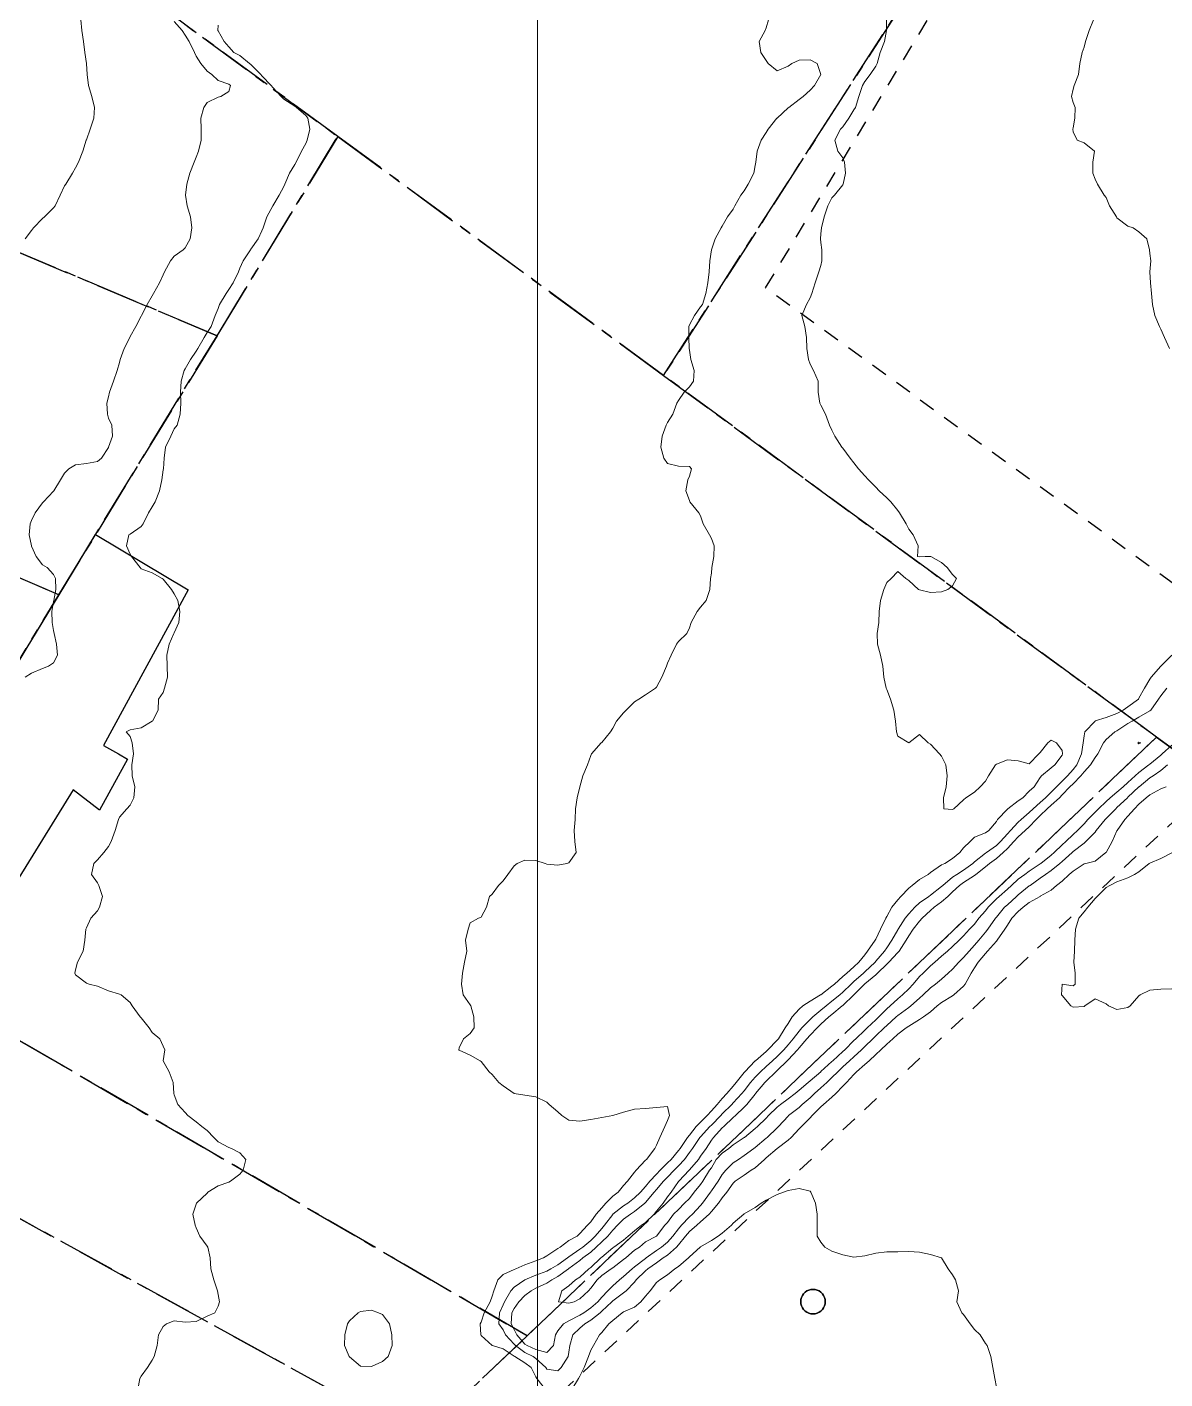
# Model space of a CAD drawing. Header units: centimetres. Extents: x 0 to 642158, y -847 to 649707.
# Drawn here: x 615843.5 to 615895.4, y 620097.7 to 620159.4 of the extents above; entities that cross this region are included whole.
import ezdxf

# ---------------------------------------------------------------- set-up
doc = ezdxf.new("R2010")
doc.units = ezdxf.units.CM
doc.header["$MEASUREMENT"] = 0
doc.linetypes.add('CENTERX2', pattern=[4, 2.5, -0.5, 0.5, -0.5])
doc.linetypes.add('JIS_02_0.7', pattern=[1.35, 0.75, -0.6])
for name, color, linetype, lineweight in [('MEV_grille', 254, 'Continuous', 9), ('WAL_parcellaire agricole', 7, 'JIS_02_0.7', 25), ('WAL_topographie 0.5', 253, 'Continuous', 20)]:
    doc.layers.add(name, color=color, linetype=linetype, lineweight=lineweight)
doc.layers.add('SPW_batiments', color=7, linetype='Continuous')
doc.layers.add('SPW_parcellaire cadastral', color=7, linetype='CENTERX2', lineweight=25, true_color=0xff0542)

# ---------------------------------------------------------------- blocks, each defined once
blk = doc.blocks.new('*U112')
at = {"layer": 'MEV_grille', "transparency": 33554687}
blk.add_lwpolyline([(0, 1825.476), (0, -1825.476)], dxfattribs=at)
blk = doc.blocks.new('*U113')
at = {"layer": 'MEV_grille', "color": 0, "linetype": 'ByBlock', "lineweight": -2, "transparency": 16777216}
blk.add_blockref('*U112', (500, 0), dxfattribs=at)

msp = doc.modelspace()

# ---------------------------------------------------------------- linework, layer by layer
at = {"layer": 'SPW_batiments'}
msp.add_lwpolyline([(615850.889, 620133.733), (615847.023, 620126.633), (615847.706, 620126.25), (615848.123, 620126.016), (615846.84, 620123.683), (615845.64, 620124.615), (615842.523, 620119.565), (615838.323, 620122.365), (615837.856, 620121.681), (615828.29, 620127.446), (615832.522, 620134.497), (615842.205, 620128.915), (615846.654, 620136.265), (615850.889, 620133.733)], dxfattribs=at)
at = {"layer": 'SPW_parcellaire cadastral'}
for points in [[(615891.917, 620173.613), (615895.065, 620178.511), (615907.563, 620197.954), (615915.913, 620210.944), (615922.479, 620221.159), (615926.892, 620228.023), (615935.274, 620241.065), (615943.12, 620253.27), (615952.038, 620267.144), (615960.558, 620280.975), (615961.505, 620282.512), (615982.334, 620272.36), (615981.524, 620270.44), (615983.554, 620269.58), (615984.324, 620271.39), (616031.659, 620248.331), (615953.145, 620127.255), (615929.465, 620143.854), (615915.182, 620112.256), (615895.058, 620127.02), (615872.572, 620143.518), (615891.917, 620173.613)], [(615827.99, 620184.96), (615832.499, 620196.579), (615836.024, 620195.373), (615847.048, 620191.098), (615857.458, 620187.135), (615891.917, 620173.613), (615872.572, 620143.518), (615857.709, 620154.423), (615845.087, 620163.684), (615850.066, 620176.124), (615842.638, 620179.096), (615835.492, 620181.951), (615827.99, 620184.96)], [(615852.206, 620145.33), (615817.265, 620160.04), (615825.268, 620178.225), (615845.087, 620163.684), (615857.709, 620154.423), (615852.206, 620145.33)], [(615844.989, 620133.513), (615811.875, 620147.793), (615817.265, 620160.04), (615852.206, 620145.33), (615844.989, 620133.513)], [(615844.989, 620133.513), (615852.206, 620145.33), (615857.709, 620154.423), (615872.572, 620143.518), (615895.058, 620127.02), (615866.347, 620099.698), (615835.591, 620117.598), (615837.857, 620121.682), (615842.206, 620128.915), (615844.989, 620133.513)], [(615844.989, 620133.513), (615842.206, 620128.915), (615837.857, 620121.682), (615835.591, 620117.598), (615835.057, 620116.682), (615834.025, 620114.515), (615825.574, 620117.78), (615826.474, 620120.097), (615827.017, 620121.495), (615823.157, 620129.579), (615821.307, 620130.196), (615815.204, 620132.424), (615814, 620129.335), (615805.223, 620132.678), (615811.875, 620147.793), (615844.989, 620133.513)], [(615825.574, 620117.78), (615834.025, 620114.515), (615835.057, 620116.682), (615835.591, 620117.598), (615866.347, 620099.698), (615861.422, 620095.011), (615831.925, 620111.264), (615818.414, 620116.291), (615812.541, 620118.112), (615804.524, 620121.278), (615804.624, 620121.811), (615801.557, 620122.877), (615800.8, 620120.965), (615798.334, 620121.903), (615800.476, 620127.369), (615802.824, 620126.51), (615815.641, 620121.795), (615825.574, 620117.78)], [(615915.182, 620112.256), (615891.43, 620064.089), (615881.571, 620053.877), (615847.499, 620081.761), (615861.422, 620095.011), (615866.347, 620099.698), (615895.058, 620127.02), (615915.182, 620112.256)], [(615847.499, 620081.761), (615842.64, 620077.138), (615841.898, 620077.895), (615840.678, 620076.705), (615841.408, 620075.964), (615840.187, 620074.803), (615811.311, 620097.399), (615818.414, 620116.291), (615831.925, 620111.264), (615861.422, 620095.011), (615847.499, 620081.761)], [(615879.288, 620100.708), (615879.193, 620100.733), (615879.105, 620100.775), (615879.025, 620100.83), (615878.956, 620100.9), (615878.9, 620100.979), (615878.859, 620101.068), (615878.833, 620101.162), (615878.825, 620101.259), (615878.833, 620101.357), (615878.859, 620101.451), (615878.9, 620101.539), (615878.956, 620101.619), (615879.025, 620101.688), (615879.105, 620101.744), (615879.193, 620101.786), (615879.288, 620101.811), (615879.385, 620101.819), (615879.482, 620101.811), (615879.576, 620101.786), (615879.665, 620101.744), (615879.745, 620101.688), (615879.814, 620101.619), (615879.87, 620101.539), (615879.911, 620101.451), (615879.936, 620101.357), (615879.945, 620101.259), (615879.936, 620101.162), (615879.911, 620101.068), (615879.87, 620100.979), (615879.814, 620100.9), (615879.745, 620100.83), (615879.665, 620100.775), (615879.576, 620100.733), (615879.482, 620100.708), (615879.385, 620100.699), (615879.288, 620100.708)], [(615879.288, 620100.708), (615879.385, 620100.699), (615879.482, 620100.708), (615879.576, 620100.733), (615879.665, 620100.775), (615879.745, 620100.83), (615879.814, 620100.9), (615879.87, 620100.979), (615879.911, 620101.068), (615879.936, 620101.162), (615879.945, 620101.259), (615879.936, 620101.357), (615879.911, 620101.451), (615879.87, 620101.539), (615879.814, 620101.619), (615879.745, 620101.688), (615879.665, 620101.744), (615879.576, 620101.786), (615879.482, 620101.811), (615879.385, 620101.819), (615879.288, 620101.811), (615879.193, 620101.786), (615879.105, 620101.744), (615879.025, 620101.688), (615878.956, 620101.619), (615878.9, 620101.539), (615878.859, 620101.451), (615878.833, 620101.357), (615878.825, 620101.259), (615878.833, 620101.162), (615878.859, 620101.068), (615878.9, 620100.979), (615878.956, 620100.9), (615879.025, 620100.83), (615879.105, 620100.775), (615879.193, 620100.733), (615879.288, 620100.708)]]:
    msp.add_lwpolyline(points, dxfattribs=at)
at = {"layer": 'WAL_parcellaire agricole'}
for points in [[(615917.1, 620116.655), (615918.869, 620120.207), (615902.372, 620129.271), (615877.22, 620147.518), (615924.71, 620226.023)], [(615876.881, 620048.669), (615844.229, 620075.015), (615902.372, 620129.271), (615918.869, 620120.207), (615917.1, 620116.655), (615890.563, 620063.375), (615876.881, 620048.669)]]:
    msp.add_lwpolyline(points, dxfattribs=at)
at = {"layer": 'WAL_topographie 0.5'}
for points in [[(615845.988, 620159.75), (615846.042, 620159.25), (615846.116, 620158.75), (615846.182, 620158.25), (615846.25, 620157.75), (615846.25, 620157.75), (615846.283, 620157.25), (615846.343, 620156.75), (615846.494, 620156.25), (615846.619, 620155.75), (615846.586, 620155.25), (615846.422, 620154.75), (615846.25, 620154.271), (615846.241, 620154.25), (615846.08, 620153.75), (615845.882, 620153.25), (615845.75, 620152.991), (615845.617, 620152.75), (615845.304, 620152.25), (615845.25, 620152.164), (615845.053, 620151.75), (615844.819, 620151.25), (615844.75, 620151.161), (615844.339, 620150.75), (615844.25, 620150.674), (615843.841, 620150.25), (615843.75, 620150.131), (615843.454, 620149.75)], [(615850.25, 620159.674), (615850.612, 620159.25), (615850.75, 620159.036), (615850.935, 620158.75), (615851.175, 620158.25), (615851.25, 620158.089), (615851.463, 620157.75), (615851.75, 620157.404), (615851.974, 620157.25), (615852.25, 620156.974), (615852.75, 620156.804), (615852.822, 620156.75), (615852.75, 620156.476), (615852.382, 620156.25), (615852.25, 620156.215), (615851.75, 620155.97), (615851.609, 620155.75), (615851.472, 620155.25), (615851.484, 620154.75), (615851.476, 620154.25), (615851.355, 620153.75), (615851.25, 620153.48), (615851.166, 620153.25), (615850.968, 620152.75), (615850.823, 620152.25), (615850.76, 620151.75), (615850.839, 620151.25), (615850.99, 620150.75), (615851.051, 620150.25), (615850.983, 620149.75), (615850.75, 620149.342), (615850.654, 620149.25), (615850.25, 620148.953), (615850.081, 620148.75), (615849.803, 620148.25), (615849.75, 620148.107), (615849.576, 620147.75), (615849.31, 620147.25), (615849.25, 620147.144), (615849.02, 620146.75), (615848.76, 620146.25), (615848.75, 620146.226), (615848.503, 620145.75), (615848.25, 620145.294), (615848.226, 620145.25), (615847.967, 620144.75), (615847.787, 620144.25), (615847.75, 620144.115), (615847.654, 620143.75), (615847.488, 620143.25), (615847.304, 620142.75), (615847.25, 620142.539), (615847.183, 620142.25), (615847.214, 620141.75), (615847.25, 620141.574), (615847.412, 620141.25), (615847.442, 620140.75), (615847.258, 620140.25), (615847.25, 620140.236), (615846.935, 620139.75), (615846.75, 620139.586), (615846.25, 620139.5), (615845.75, 620139.441), (615845.44, 620139.25), (615845.25, 620139.06), (615845.062, 620138.75), (615844.766, 620138.25), (615844.75, 620138.234), (615844.289, 620137.75), (615844.25, 620137.708), (615843.915, 620137.25), (615843.75, 620136.895), (615843.679, 620136.75), (615843.641, 620136.25), (615843.739, 620135.75), (615843.75, 620135.724), (615843.949, 620135.25), (615844.25, 620134.877), (615844.456, 620134.75), (615844.75, 620134.436), (615844.834, 620134.25), (615844.845, 620133.75), (615844.759, 620133.25), (615844.75, 620133.202), (615844.667, 620132.75), (615844.688, 620132.25), (615844.75, 620131.887), (615844.775, 620131.75), (615844.885, 620131.25), (615844.934, 620130.75), (615844.75, 620130.398), (615844.525, 620130.25), (615844.25, 620130.14), (615843.75, 620129.931), (615843.456, 620129.75)], [(615877.355, 620159.75), (615877.25, 620159.375), (615877.198, 620159.25), (615876.927, 620158.75), (615877.009, 620158.25), (615877.25, 620157.882), (615877.346, 620157.75), (615877.75, 620157.411), (615878.25, 620157.635), (615878.417, 620157.75), (615878.75, 620157.902), (615879.25, 620157.914), (615879.574, 620157.75), (615879.739, 620157.25), (615879.459, 620156.75), (615879.25, 620156.531), (615878.941, 620156.25), (615878.75, 620156.107), (615878.278, 620155.75), (615878.25, 620155.726), (615877.75, 620155.26), (615877.742, 620155.25), (615877.343, 620154.75), (615877.25, 620154.603), (615877.023, 620154.25), (615876.845, 620153.75), (615876.783, 620153.25), (615876.75, 620153.1), (615876.688, 620152.75), (615876.431, 620152.25), (615876.25, 620151.94), (615876.097, 620151.75), (615875.818, 620151.25), (615875.75, 620151.097), (615875.484, 620150.75), (615875.25, 620150.333), (615875.197, 620150.25), (615874.925, 620149.75), (615874.75, 620149.25), (615874.75, 620149.25), (615874.675, 620148.75), (615874.655, 620148.25), (615874.593, 620147.75), (615874.5, 620147.25), (615874.35, 620146.75), (615874.25, 620146.642), (615873.977, 620146.25), (615873.75, 620145.826), (615873.716, 620145.75), (615873.723, 620145.25), (615873.739, 620144.75), (615873.75, 620144.663), (615873.813, 620144.25), (615873.959, 620143.75), (615873.942, 620143.25), (615873.75, 620143), (615873.505, 620142.75), (615873.25, 620142.368), (615873.183, 620142.25), (615872.993, 620141.75), (615872.75, 620141.375), (615872.693, 620141.25), (615872.513, 620140.75), (615872.446, 620140.25), (615872.589, 620139.75), (615872.75, 620139.5), (615873.25, 620139.371), (615873.75, 620139.368), (615873.85, 620139.25), (615873.75, 620138.917), (615873.683, 620138.75), (615873.59, 620138.25), (615873.75, 620137.806), (615873.772, 620137.75), (615874.179, 620137.25), (615874.25, 620137.107), (615874.382, 620136.75), (615874.664, 620136.25), (615874.75, 620136.083), (615874.872, 620135.75), (615874.861, 620135.25), (615874.774, 620134.75), (615874.75, 620134.5), (615874.712, 620134.25), (615874.685, 620133.75), (615874.507, 620133.25), (615874.25, 620132.94), (615874.101, 620132.75), (615873.83, 620132.25), (615873.75, 620132), (615873.625, 620131.75), (615873.25, 620131.375), (615873.158, 620131.25), (615872.912, 620130.75), (615872.75, 620130.389), (615872.702, 620130.25), (615872.488, 620129.75), (615872.25, 620129.294), (615872.208, 620129.25), (615871.75, 620128.944), (615871.441, 620128.75), (615871.25, 620128.63), (615870.87, 620128.25), (615870.75, 620128.125), (615870.43, 620127.75), (615870.25, 620127.426), (615870.145, 620127.25), (615869.75, 620126.771), (615869.722, 620126.75), (615869.283, 620126.25), (615869.25, 620126.178), (615869.098, 620125.75), (615868.888, 620125.25), (615868.75, 620124.75), (615868.75, 620124.75), (615868.635, 620124.25), (615868.558, 620123.75), (615868.532, 620123.25), (615868.487, 620122.75), (615868.526, 620122.25), (615868.578, 620121.75), (615868.25, 620121.273), (615868.166, 620121.25), (615867.75, 620121.172), (615867.25, 620121.212), (615867.173, 620121.25), (615866.75, 620121.391), (615866.25, 620121.394), (615865.889, 620121.25), (615865.75, 620121.136), (615865.467, 620120.75), (615865.25, 620120.455), (615865.036, 620120.25), (615864.75, 620119.85), (615864.635, 620119.75), (615864.5, 620119.25), (615864.25, 620118.796), (615864.125, 620118.75), (615863.75, 620118.536), (615863.655, 620118.25), (615863.536, 620117.75), (615863.595, 620117.25), (615863.494, 620116.75), (615863.399, 620116.25), (615863.35, 620115.75), (615863.435, 620115.25), (615863.75, 620114.803), (615863.783, 620114.75), (615863.922, 620114.25), (615863.93, 620113.75), (615863.75, 620113.485), (615863.442, 620113.25), (615863.25, 620112.833), (615863.238, 620112.75), (615863.25, 620112.735), (615863.75, 620112.5), (615864.208, 620112.25), (615864.25, 620112.214), (615864.611, 620111.75), (615864.75, 620111.625), (615865.062, 620111.25), (615865.25, 620111.1), (615865.75, 620110.75), (615865.75, 620110.75), (615866.25, 620110.681), (615866.75, 620110.604), (615867.25, 620110.359), (615867.346, 620110.25), (615867.75, 620109.911), (615867.929, 620109.75), (615868.25, 620109.545), (615868.75, 620109.494), (615869.25, 620109.571), (615869.75, 620109.661), (615870.25, 620109.75), (615870.25, 620109.75), (615870.75, 620109.898), (615871.25, 620110.039), (615871.75, 620110.073), (615872.25, 620110.111), (615872.75, 620110.156), (615872.843, 620109.75), (615872.75, 620109.526), (615872.621, 620109.25), (615872.398, 620108.75), (615872.25, 620108.402), (615872.166, 620108.25), (615871.795, 620107.75), (615871.75, 620107.705), (615871.319, 620107.25), (615871.25, 620107.166), (615870.924, 620106.75), (615870.75, 620106.558), (615870.495, 620106.25), (615870.25, 620106.064), (615869.942, 620105.75), (615869.75, 620105.539), (615869.489, 620105.25), (615869.25, 620104.895), (615869.108, 620104.75), (615868.75, 620104.37), (615868.629, 620104.25), (615868.25, 620104.04), (615867.855, 620103.75), (615867.75, 620103.681), (615867.25, 620103.35), (615867.093, 620103.25), (615866.75, 620103.116), (615866.25, 620102.93), (615865.829, 620102.75), (615865.75, 620102.721), (615865.25, 620102.497), (615865.017, 620102.25), (615864.823, 620101.75), (615864.75, 620101.5), (615864.655, 620101.25), (615864.394, 620100.75), (615864.25, 620100.326), (615864.212, 620100.25), (615864.234, 620099.75), (615864.25, 620099.716), (615864.75, 620099.258), (615864.768, 620099.25), (615865.25, 620099.1), (615865.75, 620098.767), (615865.781, 620098.75), (615866.25, 620098.467), (615866.537, 620098.25), (615866.75, 620097.828), (615866.793, 620097.75), (615867.185, 620097.25)], [(615882.735, 620159.75), (615882.745, 620159.25), (615882.644, 620158.75), (615882.455, 620158.25), (615882.309, 620157.75), (615882.25, 620157.636), (615882, 620157.25), (615881.75, 620156.925), (615881.64, 620156.75), (615881.472, 620156.25), (615881.321, 620155.75), (615881.25, 620155.63), (615881.021, 620155.25), (615880.75, 620154.862), (615880.642, 620154.75), (615880.375, 620154.25), (615880.523, 620153.75), (615880.75, 620153.45), (615880.815, 620153.25), (615880.869, 620152.75), (615880.764, 620152.25), (615880.75, 620152.22), (615880.362, 620151.75), (615880.25, 620151.618), (615880.055, 620151.25), (615879.9, 620150.75), (615879.78, 620150.25), (615879.75, 620149.973), (615879.726, 620149.75), (615879.75, 620149.583), (615879.794, 620149.25), (615879.791, 620148.75), (615879.75, 620148.54), (615879.646, 620148.25), (615879.481, 620147.75), (615879.329, 620147.25), (615879.25, 620147.06), (615879.092, 620146.75), (615878.88, 620146.25), (615879.008, 620145.75), (615879.092, 620145.25), (615879.108, 620144.75), (615879.178, 620144.25), (615879.25, 620144.038), (615879.413, 620143.75), (615879.614, 620143.25), (615879.614, 620142.75), (615879.7, 620142.25), (615879.75, 620142.157), (615879.954, 620141.75), (615880.141, 620141.25), (615880.25, 620141.024), (615880.375, 620140.75), (615880.706, 620140.25), (615880.75, 620140.192), (615881.078, 620139.75), (615881.25, 620139.528), (615881.454, 620139.25), (615881.75, 620138.931), (615881.91, 620138.75), (615882.25, 620138.42), (615882.409, 620138.25), (615882.75, 620137.937), (615882.935, 620137.75), (615883.25, 620137.348), (615883.326, 620137.25), (615883.631, 620136.75), (615883.75, 620136.505), (615883.951, 620136.25), (615884.185, 620135.75), (615884.15, 620135.25), (615884.25, 620135.234), (615884.5, 620135.25), (615884.75, 620135.26), (615884.76, 620135.25), (615885.25, 620134.98), (615885.503, 620134.75), (615885.75, 620134.435), (615885.93, 620134.25), (615885.75, 620133.921), (615885.543, 620133.75), (615885.25, 620133.637), (615884.75, 620133.62), (615884.25, 620133.735), (615884.204, 620133.75), (615883.75, 620134.167), (615883.625, 620134.25), (615883.25, 620134.566), (615882.95, 620134.25), (615882.75, 620134.068), (615882.615, 620133.75), (615882.46, 620133.25), (615882.41, 620132.75), (615882.383, 620132.25), (615882.306, 620131.75), (615882.327, 620131.25), (615882.464, 620130.75), (615882.567, 620130.25), (615882.618, 620129.75), (615882.725, 620129.25), (615882.75, 620129.182), (615882.92, 620128.75), (615883.066, 620128.25), (615883.152, 620127.75), (615883.19, 620127.25), (615883.25, 620127.058), (615883.75, 620126.75), (615884.25, 620127.135), (615884.635, 620126.75), (615884.75, 620126.698), (615885.156, 620126.25), (615885.25, 620126.139), (615885.441, 620125.75), (615885.504, 620125.25), (615885.461, 620124.75), (615885.333, 620124.25), (615885.35, 620123.75), (615885.75, 620123.705), (615885.809, 620123.75), (615886.25, 620124.155), (615886.35, 620124.25), (615886.75, 620124.5), (615887.009, 620124.75), (615887.25, 620125.005), (615887.39, 620125.25), (615887.714, 620125.75), (615887.75, 620125.777), (615888.25, 620125.982), (615888.75, 620125.938), (615889.25, 620125.796), (615889.68, 620126.25), (615889.75, 620126.31), (615890.093, 620126.75), (615890.25, 620126.873), (615890.487, 620126.75), (615890.75, 620126.409), (615890.768, 620126.25), (615890.75, 620126.186), (615890.411, 620125.75), (615890.25, 620125.61), (615889.807, 620125.25), (615889.75, 620125.177), (615889.472, 620124.75), (615889.25, 620124.552), (615888.958, 620124.25), (615888.75, 620124.111), (615888.27, 620123.75), (615888.25, 620123.734), (615887.8, 620123.25), (615887.75, 620123.158), (615887.401, 620122.75), (615887.25, 620122.648), (615886.75, 620122.456), (615886.547, 620122.25), (615886.25, 620121.959), (615886.082, 620121.75), (615885.75, 620121.479), (615885.401, 620121.25), (615885.25, 620121.181), (615884.75, 620120.839), (615884.646, 620120.75), (615884.25, 620120.521), (615883.913, 620120.25), (615883.75, 620120.13), (615883.388, 620119.75), (615883.25, 620119.587), (615882.989, 620119.25), (615882.75, 620118.823), (615882.711, 620118.75), (615882.467, 620118.25), (615882.25, 620117.795), (615882.222, 620117.75), (615881.879, 620117.25), (615881.75, 620117.082), (615881.478, 620116.75), (615881.25, 620116.537), (615880.933, 620116.25), (615880.75, 620116.091), (615880.365, 620115.75), (615880.25, 620115.654), (615879.75, 620115.263), (615879.73, 620115.25), (615879.25, 620114.973), (615878.929, 620114.75), (615878.75, 620114.601), (615878.44, 620114.25), (615878.25, 620113.955), (615878.12, 620113.75), (615877.808, 620113.25), (615877.75, 620113.181), (615877.333, 620112.75), (615877.25, 620112.676), (615876.761, 620112.25), (615876.75, 620112.24), (615876.281, 620111.75), (615876.25, 620111.711), (615875.882, 620111.25), (615875.75, 620111.083), (615875.454, 620110.75), (615875.25, 620110.522), (615875.015, 620110.25), (615874.75, 620109.959), (615874.557, 620109.75), (615874.25, 620109.449), (615874.06, 620109.25), (615873.75, 620108.855), (615873.667, 620108.75), (615873.323, 620108.25), (615873.25, 620108.151), (615872.913, 620107.75), (615872.75, 620107.584), (615872.417, 620107.25), (615872.25, 620107.077), (615871.942, 620106.75), (615871.75, 620106.51), (615871.518, 620106.25), (615871.25, 620105.997), (615870.938, 620105.75), (615870.75, 620105.626), (615870.262, 620105.25), (615870.25, 620105.238), (615869.883, 620104.75), (615869.75, 620104.59), (615869.454, 620104.25), (615869.25, 620104.051), (615868.885, 620103.75), (615868.75, 620103.649), (615868.25, 620103.301), (615868.183, 620103.25), (615867.75, 620102.944), (615867.436, 620102.75), (615867.25, 620102.648), (615866.75, 620102.458), (615866.25, 620102.256), (615866.238, 620102.25), (615865.75, 620101.916), (615865.597, 620101.75), (615865.312, 620101.25), (615865.25, 620101.115), (615865.091, 620100.75), (615865.054, 620100.25), (615865.25, 620099.965), (615865.365, 620099.75), (615865.75, 620099.322), (615865.813, 620099.25), (615866.25, 620098.937), (615866.629, 620098.75), (615866.75, 620098.656), (615867.196, 620098.25), (615867.25, 620098.173), (615867.75, 620098.103), (615867.906, 620098.25), (615868.221, 620098.75), (615868.25, 620098.945), (615868.301, 620099.25), (615868.428, 620099.75), (615868.75, 620100.052), (615868.976, 620100.25), (615869.25, 620100.411), (615869.673, 620100.75), (615869.75, 620100.817), (615870.21, 620101.25), (615870.25, 620101.293), (615870.75, 620101.66), (615870.871, 620101.75), (615871.25, 620102.144), (615871.325, 620102.25), (615871.75, 620102.662), (615871.85, 620102.75), (615872.25, 620103.029), (615872.554, 620103.25), (615872.75, 620103.385), (615873.158, 620103.75), (615873.25, 620103.856), (615873.572, 620104.25), (615873.75, 620104.461), (615874.087, 620104.75), (615874.25, 620104.893), (615874.649, 620105.25), (615874.75, 620105.372), (615875.081, 620105.75), (615875.25, 620105.987), (615875.462, 620106.25), (615875.75, 620106.665), (615875.842, 620106.75), (615876.25, 620107.034), (615876.573, 620107.25), (615876.75, 620107.366), (615877.168, 620107.75), (615877.25, 620107.821), (615877.75, 620108.247), (615877.754, 620108.25), (615878.25, 620108.626), (615878.383, 620108.75), (615878.75, 620109.142), (615878.854, 620109.25), (615879.25, 620109.643), (615879.353, 620109.75), (615879.75, 620110.145), (615879.863, 620110.25), (615880.25, 620110.588), (615880.426, 620110.75), (615880.75, 620111.082), (615880.907, 620111.25), (615881.25, 620111.625), (615881.37, 620111.75), (615881.75, 620112.071), (615881.943, 620112.25), (615882.25, 620112.534), (615882.481, 620112.75), (615882.75, 620113.001), (615883.022, 620113.25), (615883.25, 620113.459), (615883.638, 620113.75), (615883.75, 620113.828), (615884.25, 620114.129), (615884.432, 620114.25), (615884.75, 620114.487), (615885.044, 620114.75), (615885.25, 620114.902), (615885.75, 620115.21), (615885.814, 620115.25), (615886.25, 620115.651), (615886.325, 620115.75), (615886.593, 620116.25), (615886.75, 620116.495), (615886.924, 620116.75), (615887.25, 620117.148), (615887.347, 620117.25), (615887.75, 620117.709), (615887.784, 620117.75), (615888.132, 620118.25), (615888.25, 620118.442), (615888.459, 620118.75), (615888.75, 620119.065), (615888.969, 620119.25), (615889.25, 620119.463), (615889.744, 620119.75), (615889.75, 620119.753), (615890.25, 620120.033), (615890.492, 620120.25), (615890.75, 620120.441), (615891.069, 620120.75), (615891.25, 620120.904), (615891.75, 620121.23), (615891.824, 620121.25), (615892.25, 620121.357), (615892.745, 620121.75), (615892.75, 620121.756), (615893.027, 620122.25), (615893.25, 620122.742), (615893.254, 620122.75), (615893.609, 620123.25), (615893.75, 620123.406), (615894.053, 620123.75), (615894.25, 620123.949), (615894.584, 620124.25), (615894.75, 620124.387), (615895.25, 620124.65), (615895.486, 620124.75)], [(615892.177, 620159.75), (615891.982, 620159.25), (615891.82, 620158.75), (615891.75, 620158.5), (615891.656, 620158.25), (615891.56, 620157.75), (615891.49, 620157.25), (615891.292, 620156.75), (615891.25, 620156.583), (615891.171, 620156.25), (615891.25, 620155.977), (615891.339, 620155.75), (615891.331, 620155.25), (615891.25, 620154.821), (615891.238, 620154.75), (615891.25, 620154.625), (615891.438, 620154.25), (615891.75, 620154.136), (615892.222, 620153.75), (615892.15, 620153.25), (615892.15, 620152.75), (615892.25, 620152.477), (615892.359, 620152.25), (615892.664, 620151.75), (615892.75, 620151.631), (615892.907, 620151.25), (615893.221, 620150.75), (615893.25, 620150.71), (615893.75, 620150.325), (615893.981, 620150.25), (615894.25, 620150.075), (615894.611, 620149.75), (615894.733, 620149.25), (615894.75, 620149.083), (615894.798, 620148.75), (615894.75, 620148.25), (615894.773, 620147.75), (615894.83, 620147.25), (615894.877, 620146.75), (615894.971, 620146.25), (615895.187, 620145.75), (615895.25, 620145.632), (615895.417, 620145.25), (615895.647, 620144.75)], [(615852.25, 620159.5), (615852.24, 620159.25), (615852.25, 620159.235), (615852.533, 620158.75), (615852.75, 620158.503), (615852.971, 620158.25), (615853.25, 620158.112), (615853.689, 620157.75), (615853.75, 620157.701), (615854.198, 620157.25), (615854.25, 620157.192), (615854.673, 620156.75), (615854.75, 620156.658), (615855.123, 620156.25), (615855.25, 620156.121), (615855.75, 620155.797), (615855.826, 620155.75), (615856.25, 620155.375), (615856.342, 620155.25), (615856.43, 620154.75), (615856.322, 620154.25), (615856.25, 620154.104), (615856.058, 620153.75), (615855.808, 620153.25), (615855.75, 620153.139), (615855.505, 620152.75), (615855.303, 620152.25), (615855.25, 620152.14), (615855.034, 620151.75), (615854.75, 620151.26), (615854.744, 620151.25), (615854.475, 620150.75), (615854.312, 620150.25), (615854.25, 620150.11), (615854.08, 620149.75), (615853.75, 620149.274), (615853.727, 620149.25), (615853.396, 620148.75), (615853.25, 620148.414), (615853.177, 620148.25), (615852.945, 620147.75), (615852.75, 620147.441), (615852.624, 620147.25), (615852.322, 620146.75), (615852.25, 620146.574), (615852.12, 620146.25), (615851.94, 620145.75), (615851.75, 620145.47), (615851.611, 620145.25), (615851.332, 620144.75), (615851.25, 620144.629), (615851, 620144.25), (615850.75, 620143.82), (615850.713, 620143.75), (615850.564, 620143.25), (615850.54, 620142.75), (615850.556, 620142.25), (615850.518, 620141.75), (615850.383, 620141.25), (615850.25, 620141.074), (615850.104, 620140.75), (615849.857, 620140.25), (615849.796, 620139.75), (615849.757, 620139.25), (615849.75, 620139.206), (615849.683, 620138.75), (615849.581, 620138.25), (615849.383, 620137.75), (615849.25, 620137.524), (615849.076, 620137.25), (615848.842, 620136.75), (615848.75, 620136.627), (615848.25, 620136.279), (615848.182, 620136.25), (615848.078, 620135.75), (615848.25, 620135.363), (615848.308, 620135.25), (615848.704, 620134.75), (615848.75, 620134.698), (615849.25, 620134.517), (615849.707, 620134.25), (615849.75, 620134.22), (615850.129, 620133.75), (615850.25, 620133.547), (615850.417, 620133.25), (615850.514, 620132.75), (615850.456, 620132.25), (615850.25, 620131.779), (615850.239, 620131.75), (615850.022, 620131.25), (615849.921, 620130.75), (615849.93, 620130.25), (615849.943, 620129.75), (615849.813, 620129.25), (615849.75, 620129.05), (615849.529, 620128.75), (615849.516, 620128.25), (615849.256, 620127.75), (615849.25, 620127.744), (615848.75, 620127.446), (615848.25, 620127.354), (615848.062, 620127.25), (615848.25, 620127.05), (615848.338, 620126.75), (615848.398, 620126.25), (615848.316, 620125.75), (615848.333, 620125.25), (615848.45, 620124.75), (615848.413, 620124.25), (615848.25, 620123.91), (615848.083, 620123.75), (615847.75, 620123.369), (615847.718, 620123.25), (615847.564, 620122.75), (615847.378, 620122.25), (615847.25, 620122.03), (615847.047, 620121.75), (615846.75, 620121.412), (615846.581, 620121.25), (615846.486, 620120.75), (615846.75, 620120.37), (615846.818, 620120.25), (615846.982, 620119.75), (615846.84, 620119.25), (615846.75, 620119.094), (615846.446, 620118.75), (615846.25, 620118.315), (615846.227, 620118.25), (615846.182, 620117.75), (615846.095, 620117.25), (615845.838, 620116.75), (615845.75, 620116.404), (615845.714, 620116.25), (615845.75, 620116.163), (615846.25, 620115.786), (615846.365, 620115.75), (615846.75, 620115.656), (615847.25, 620115.442), (615847.75, 620115.279), (615847.838, 620115.25), (615848.25, 620114.9), (615848.336, 620114.75), (615848.706, 620114.25), (615848.75, 620114.2), (615849.115, 620113.75), (615849.25, 620113.542), (615849.6, 620113.25), (615849.75, 620112.917), (615849.825, 620112.75), (615849.75, 620112.25), (615850.026, 620111.75), (615850.205, 620111.25), (615850.237, 620110.75), (615850.25, 620110.691), (615850.424, 620110.25), (615850.75, 620109.891), (615850.878, 620109.75), (615851.25, 620109.459), (615851.511, 620109.25), (615851.75, 620109.059), (615852.059, 620108.75), (615852.25, 620108.556), (615852.75, 620108.29), (615852.864, 620108.25), (615853.25, 620108.043), (615853.511, 620107.75), (615853.402, 620107.25), (615853.25, 620107.077), (615852.818, 620106.75), (615852.75, 620106.715), (615852.25, 620106.547), (615851.792, 620106.25), (615851.75, 620106.202), (615851.275, 620105.75), (615851.25, 620105.712), (615851.096, 620105.25), (615851.201, 620104.75), (615851.25, 620104.625), (615851.413, 620104.25), (615851.75, 620103.794), (615851.783, 620103.75), (615851.898, 620103.25), (615851.929, 620102.75), (615852.06, 620102.25), (615852.23, 620101.75), (615852.25, 620101.583), (615852.321, 620101.25), (615852.25, 620101.05), (615852.1, 620100.75), (615851.75, 620100.601), (615851.25, 620100.357), (615850.75, 620100.325), (615850.25, 620100.377), (615849.902, 620100.25), (615849.75, 620100.12), (615849.533, 620099.75), (615849.471, 620099.25), (615849.338, 620098.75), (615849.25, 620098.591), (615849.03, 620098.25), (615848.75, 620097.854), (615848.679, 620097.75), (615848.596, 620097.25)], [(615895.75, 620130.748), (615895.25, 620130.255), (615895.245, 620130.25), (615894.81, 620129.75), (615894.75, 620129.666), (615894.511, 620129.25), (615894.25, 620128.792), (615894.226, 620128.75), (615893.75, 620128.403), (615893.535, 620128.25), (615893.25, 620128.098), (615892.75, 620127.916), (615892.25, 620127.751), (615892.248, 620127.75), (615891.783, 620127.25), (615891.75, 620127.073), (615891.706, 620126.75), (615891.629, 620126.25), (615891.413, 620125.75), (615891.25, 620125.545), (615890.995, 620125.25), (615890.75, 620125.009), (615890.493, 620124.75), (615890.25, 620124.5), (615889.994, 620124.25), (615889.75, 620124.033), (615889.435, 620123.75), (615889.25, 620123.571), (615888.873, 620123.25), (615888.75, 620123.136), (615888.396, 620122.75), (615888.25, 620122.595), (615887.942, 620122.25), (615887.75, 620122.065), (615887.296, 620121.75), (615887.25, 620121.716), (615886.75, 620121.324), (615886.673, 620121.25), (615886.25, 620120.95), (615885.939, 620120.75), (615885.75, 620120.626), (615885.3, 620120.25), (615885.25, 620120.202), (615884.75, 620119.809), (615884.666, 620119.75), (615884.25, 620119.454), (615884.029, 620119.25), (615883.75, 620118.946), (615883.591, 620118.75), (615883.267, 620118.25), (615883.25, 620118.219), (615882.988, 620117.75), (615882.75, 620117.394), (615882.65, 620117.25), (615882.25, 620116.785), (615882.221, 620116.75), (615881.75, 620116.304), (615881.693, 620116.25), (615881.25, 620115.857), (615881.133, 620115.75), (615880.75, 620115.377), (615880.605, 620115.25), (615880.25, 620114.961), (615879.985, 620114.75), (615879.75, 620114.557), (615879.379, 620114.25), (615879.25, 620114.131), (615878.882, 620113.75), (615878.75, 620113.598), (615878.478, 620113.25), (615878.25, 620112.981), (615878.05, 620112.75), (615877.75, 620112.437), (615877.543, 620112.25), (615877.25, 620111.992), (615876.984, 620111.75), (615876.75, 620111.506), (615876.535, 620111.25), (615876.25, 620110.88), (615876.143, 620110.75), (615875.75, 620110.325), (615875.681, 620110.25), (615875.25, 620109.821), (615875.184, 620109.75), (615874.75, 620109.317), (615874.682, 620109.25), (615874.25, 620108.781), (615874.224, 620108.75), (615873.884, 620108.25), (615873.75, 620108.061), (615873.518, 620107.75), (615873.25, 620107.454), (615873.049, 620107.25), (615872.75, 620106.944), (615872.562, 620106.75), (615872.25, 620106.379), (615872.144, 620106.25), (615871.75, 620105.783), (615871.715, 620105.75), (615871.25, 620105.367), (615871.069, 620105.25), (615870.75, 620105.023), (615870.466, 620104.75), (615870.25, 620104.517), (615870.034, 620104.25), (615869.75, 620103.992), (615869.502, 620103.75), (615869.25, 620103.521), (615868.881, 620103.25), (615868.75, 620103.142), (615868.25, 620102.762), (615868.234, 620102.75), (615867.75, 620102.401), (615867.48, 620102.25), (615867.25, 620102.098), (615866.75, 620101.865), (615866.534, 620101.75), (615866.25, 620101.54), (615865.976, 620101.25), (615865.75, 620100.937), (615865.656, 620100.75), (615865.613, 620100.25), (615865.75, 620099.986), (615865.872, 620099.75), (615866.25, 620099.311), (615866.345, 620099.25), (615866.75, 620099.079), (615867.25, 620098.944), (615867.549, 620099.25), (615867.648, 620099.75), (615867.75, 620099.925), (615868.013, 620100.25), (615868.25, 620100.385), (615868.75, 620100.637), (615868.932, 620100.75), (615869.25, 620100.972), (615869.567, 620101.25), (615869.75, 620101.455), (615870.023, 620101.75), (615870.25, 620101.982), (615870.558, 620102.25), (615870.75, 620102.407), (615871.136, 620102.75), (615871.25, 620102.843), (615871.75, 620103.225), (615871.784, 620103.25), (615872.25, 620103.584), (615872.482, 620103.75), (615872.75, 620103.974), (615872.996, 620104.25), (615873.25, 620104.582), (615873.392, 620104.75), (615873.75, 620105.124), (615873.891, 620105.25), (615874.25, 620105.638), (615874.347, 620105.75), (615874.709, 620106.25), (615874.75, 620106.306), (615875.058, 620106.75), (615875.25, 620107.059), (615875.406, 620107.25), (615875.75, 620107.594), (615875.986, 620107.75), (615876.25, 620107.922), (615876.694, 620108.25), (615876.75, 620108.293), (615877.25, 620108.712), (615877.297, 620108.75), (615877.75, 620109.187), (615877.811, 620109.25), (615878.25, 620109.725), (615878.276, 620109.75), (615878.75, 620110.119), (615878.894, 620110.25), (615879.25, 620110.556), (615879.461, 620110.75), (615879.75, 620111.007), (615880.01, 620111.25), (615880.25, 620111.477), (615880.512, 620111.75), (615880.75, 620111.971), (615881.053, 620112.25), (615881.25, 620112.434), (615881.595, 620112.75), (615881.75, 620112.901), (615882.113, 620113.25), (615882.25, 620113.378), (615882.636, 620113.75), (615882.75, 620113.861), (615883.178, 620114.25), (615883.25, 620114.313), (615883.75, 620114.68), (615883.844, 620114.75), (615884.25, 620115.11), (615884.406, 620115.25), (615884.75, 620115.576), (615884.976, 620115.75), (615885.25, 620115.978), (615885.55, 620116.25), (615885.75, 620116.433), (615886.034, 620116.75), (615886.25, 620116.961), (615886.502, 620117.25), (615886.75, 620117.518), (615886.955, 620117.75), (615887.25, 620118.113), (615887.359, 620118.25), (615887.712, 620118.75), (615887.75, 620118.798), (615888.123, 620119.25), (615888.25, 620119.369), (615888.669, 620119.75), (615888.75, 620119.824), (615889.25, 620120.222), (615889.29, 620120.25), (615889.75, 620120.576), (615889.983, 620120.75), (615890.25, 620120.935), (615890.643, 620121.25), (615890.75, 620121.345), (615891.202, 620121.75), (615891.25, 620121.794), (615891.75, 620122.18), (615891.837, 620122.25), (615892.25, 620122.679), (615892.303, 620122.75), (615892.707, 620123.25), (615892.75, 620123.295), (615893.195, 620123.75), (615893.25, 620123.799), (615893.726, 620124.25), (615893.75, 620124.271), (615894.25, 620124.746), (615894.255, 620124.75), (615894.75, 620125.15), (615894.902, 620125.25), (615895.25, 620125.489), (615895.561, 620125.75)], [(615895.522, 620129.25), (615895.25, 620128.904), (615895.137, 620128.75), (615894.789, 620128.25), (615894.75, 620128.213), (615894.25, 620127.929), (615893.936, 620127.75), (615893.75, 620127.631), (615893.25, 620127.303), (615893.149, 620127.25), (615892.75, 620126.901), (615892.635, 620126.75), (615892.376, 620126.25), (615892.25, 620126.087), (615892.042, 620125.75), (615891.75, 620125.428), (615891.608, 620125.25), (615891.25, 620124.891), (615891.107, 620124.75), (615890.75, 620124.382), (615890.622, 620124.25), (615890.25, 620123.91), (615890.072, 620123.75), (615889.75, 620123.434), (615889.56, 620123.25), (615889.25, 620122.928), (615889.058, 620122.75), (615888.75, 620122.472), (615888.541, 620122.25), (615888.25, 620121.936), (615888.055, 620121.75), (615887.75, 620121.477), (615887.439, 620121.25), (615887.25, 620121.089), (615886.818, 620120.75), (615886.75, 620120.696), (615886.25, 620120.379), (615886.061, 620120.25), (615885.75, 620119.962), (615885.53, 620119.75), (615885.25, 620119.499), (615884.917, 620119.25), (615884.75, 620119.103), (615884.364, 620118.75), (615884.25, 620118.624), (615883.957, 620118.25), (615883.75, 620117.949), (615883.636, 620117.75), (615883.31, 620117.25), (615883.25, 620117.189), (615882.841, 620116.75), (615882.75, 620116.66), (615882.333, 620116.25), (615882.25, 620116.171), (615881.75, 620115.765), (615881.734, 620115.75), (615881.25, 620115.255), (615881.245, 620115.25), (615880.75, 620114.775), (615880.719, 620114.75), (615880.25, 620114.361), (615880.113, 620114.25), (615879.75, 620113.912), (615879.573, 620113.75), (615879.25, 620113.414), (615879.108, 620113.25), (615878.75, 620112.843), (615878.673, 620112.75), (615878.25, 620112.288), (615878.214, 620112.25), (615877.75, 620111.798), (615877.695, 620111.75), (615877.25, 620111.319), (615877.184, 620111.25), (615876.77, 620110.75), (615876.75, 620110.727), (615876.364, 620110.25), (615876.25, 620110.131), (615875.845, 620109.75), (615875.75, 620109.659), (615875.314, 620109.25), (615875.25, 620109.181), (615874.844, 620108.75), (615874.75, 620108.63), (615874.519, 620108.25), (615874.25, 620107.893), (615874.165, 620107.75), (615873.75, 620107.264), (615873.738, 620107.25), (615873.262, 620106.75), (615873.25, 620106.735), (615872.916, 620106.25), (615872.75, 620106.04), (615872.547, 620105.75), (615872.25, 620105.38), (615872.138, 620105.25), (615871.75, 620104.874), (615871.564, 620104.75), (615871.25, 620104.489), (615870.95, 620104.25), (615870.75, 620104.058), (615870.299, 620103.75), (615870.25, 620103.713), (615869.75, 620103.282), (615869.712, 620103.25), (615869.25, 620102.818), (615869.156, 620102.75), (615868.75, 620102.38), (615868.56, 620102.25), (615868.25, 620101.975), (615867.93, 620101.75), (615867.778, 620101.25), (615868.25, 620101.186)], [(615868.25, 620101.186), (615868.486, 620101.25), (615868.75, 620101.392), (615869.153, 620101.75), (615869.25, 620101.865), (615869.538, 620102.25), (615869.75, 620102.451), (615870.178, 620102.75), (615870.25, 620102.804), (615870.75, 620103.173), (615870.855, 620103.25), (615871.25, 620103.608), (615871.467, 620103.75), (615871.75, 620103.992), (615872.25, 620104.248), (615872.252, 620104.25), (615872.634, 620104.75), (615872.75, 620104.875), (615873.02, 620105.25), (615873.25, 620105.468), (615873.525, 620105.75), (615873.75, 620105.961), (615873.963, 620106.25), (615874.25, 620106.596), (615874.354, 620106.75), (615874.67, 620107.25), (615874.75, 620107.359), (615874.962, 620107.75), (615875.25, 620108.028), (615875.54, 620108.25), (615875.75, 620108.414), (615876.25, 620108.741), (615876.262, 620108.75), (615876.75, 620109.156), (615876.859, 620109.25), (615877.25, 620109.623), (615877.363, 620109.75), (615877.75, 620110.126), (615877.9, 620110.25), (615878.25, 620110.516), (615878.565, 620110.75), (615878.75, 620110.905), (615879.161, 620111.25), (615879.25, 620111.327), (615879.736, 620111.75), (615879.75, 620111.762), (615880.25, 620112.21), (615880.293, 620112.25), (615880.75, 620112.674), (615880.832, 620112.75), (615881.25, 620113.17), (615881.332, 620113.25), (615881.75, 620113.645), (615881.863, 620113.75), (615882.25, 620114.115), (615882.388, 620114.25), (615882.75, 620114.62), (615882.901, 620114.75), (615883.25, 620115.07), (615883.464, 620115.25), (615883.75, 620115.536), (615883.947, 620115.75), (615884.25, 620116.089), (615884.415, 620116.25), (615884.75, 620116.578), (615884.946, 620116.75), (615885.25, 620117.022), (615885.514, 620117.25), (615885.75, 620117.465), (615886.048, 620117.75), (615886.25, 620117.941), (615886.53, 620118.25), (615886.75, 620118.487), (615886.956, 620118.75), (615887.25, 620119.088), (615887.374, 620119.25), (615887.75, 620119.629), (615887.881, 620119.75), (615888.25, 620120.077), (615888.444, 620120.25), (615888.75, 620120.527), (615889.047, 620120.75), (615889.25, 620120.901), (615889.75, 620121.233), (615889.774, 620121.25), (615890.25, 620121.626), (615890.388, 620121.75), (615890.75, 620122.094), (615890.922, 620122.25), (615891.25, 620122.571), (615891.442, 620122.75), (615891.75, 620123.062), (615891.923, 620123.25), (615892.25, 620123.59), (615892.401, 620123.75), (615892.75, 620124.077), (615892.944, 620124.25), (615893.25, 620124.507), (615893.529, 620124.75), (615893.75, 620124.947), (615894.085, 620125.25), (615894.25, 620125.401), (615894.705, 620125.75), (615894.75, 620125.787), (615895.25, 620126.186), (615895.316, 620126.25), (615895.75, 620126.644)], [(615894.25, 620126.711), (615894.335, 620126.75), (615894.25, 620126.782), (615894.203, 620126.75), (615894.25, 620126.711)], [(615895.75, 620121.728), (615895.25, 620121.48), (615894.75, 620121.262), (615894.72, 620121.25), (615894.25, 620120.865), (615894.05, 620120.75), (615893.75, 620120.591), (615893.25, 620120.417), (615892.925, 620120.25), (615892.75, 620120.157), (615892.349, 620119.75), (615892.25, 620119.65), (615891.917, 620119.25), (615891.75, 620119.042), (615891.506, 620118.75), (615891.365, 620118.25), (615891.333, 620117.75), (615891.307, 620117.25), (615891.287, 620116.75), (615891.339, 620116.25), (615891.338, 620115.75), (615891.25, 620115.667), (615890.75, 620115.749), (615890.714, 620115.25), (615890.75, 620115.221), (615891.15, 620114.75), (615891.25, 620114.687), (615891.75, 620114.731), (615891.781, 620114.75), (615892.25, 620115.076), (615892.75, 620114.85), (615892.857, 620114.75), (615893.25, 620114.586), (615893.75, 620114.683), (615893.846, 620114.75), (615894.25, 620115.213), (615894.308, 620115.25), (615894.75, 620115.467), (615895.25, 620115.519), (615895.75, 620115.523)], [(615868.379, 620097.25), (615868.686, 620097.75), (615868.75, 620097.864), (615868.946, 620098.25), (615869.149, 620098.75), (615869.25, 620099.048), (615869.369, 620099.25), (615869.646, 620099.75), (615869.75, 620099.852), (615870.078, 620100.25), (615870.25, 620100.402), (615870.688, 620100.75), (615870.75, 620100.788), (615871.25, 620101.009), (615871.536, 620101.25), (615871.75, 620101.513), (615871.952, 620101.75), (615872.25, 620102.133), (615872.396, 620102.25), (615872.75, 620102.476), (615873.083, 620102.75), (615873.25, 620102.863), (615873.709, 620103.25), (615873.75, 620103.295), (615874.245, 620103.75), (615874.25, 620103.754), (615874.75, 620104.045), (615875.054, 620104.25), (615875.25, 620104.386), (615875.667, 620104.75), (615875.75, 620104.832), (615876.238, 620105.25), (615876.25, 620105.26), (615876.75, 620105.558), (615877.019, 620105.75), (615877.25, 620105.88), (615877.75, 620106.15), (615878.033, 620106.25), (615878.25, 620106.332), (615878.75, 620106.425), (615879.25, 620106.293), (615879.285, 620106.25), (615879.495, 620105.75), (615879.583, 620105.25), (615879.575, 620104.75), (615879.583, 620104.25), (615879.75, 620103.97), (615879.928, 620103.75), (615880.25, 620103.558), (615880.75, 620103.394), (615881.25, 620103.288), (615881.75, 620103.354), (615882.25, 620103.474), (615882.75, 620103.528), (615883.25, 620103.531), (615883.75, 620103.547), (615884.25, 620103.51), (615884.75, 620103.413), (615885.25, 620103.25), (615885.25, 620103.25), (615885.554, 620102.75), (615885.75, 620102.488), (615885.889, 620102.25), (615886.022, 620101.75), (615885.942, 620101.25), (615886.167, 620100.75), (615886.25, 620100.675), (615886.554, 620100.25), (615886.75, 620099.988), (615887.013, 620099.75), (615887.25, 620099.341), (615887.333, 620099.25), (615887.5, 620098.75), (615887.583, 620098.25), (615887.683, 620097.75), (615887.75, 620097.35)], [(615860.015, 620098.75), (615859.75, 620098.521), (615859.25, 620098.294), (615858.75, 620098.315), (615858.25, 620098.733), (615858.236, 620098.75), (615858.016, 620099.25), (615858.027, 620099.75), (615858.161, 620100.25), (615858.25, 620100.382), (615858.64, 620100.75), (615858.75, 620100.808), (615859.25, 620100.869), (615859.571, 620100.75), (615859.75, 620100.666), (615860.075, 620100.25), (615860.181, 620099.75), (615860.189, 620099.25), (615860.015, 620098.75)]]:
    msp.add_lwpolyline(points, dxfattribs=at)

# ---------------------------------------------------------------- block references
at = {"layer": 'MEV_grille', "transparency": 33554687}
msp.add_blockref('*U113', (615366.814, 620593.644), dxfattribs=at)

doc.saveas('drawing.dxf')
